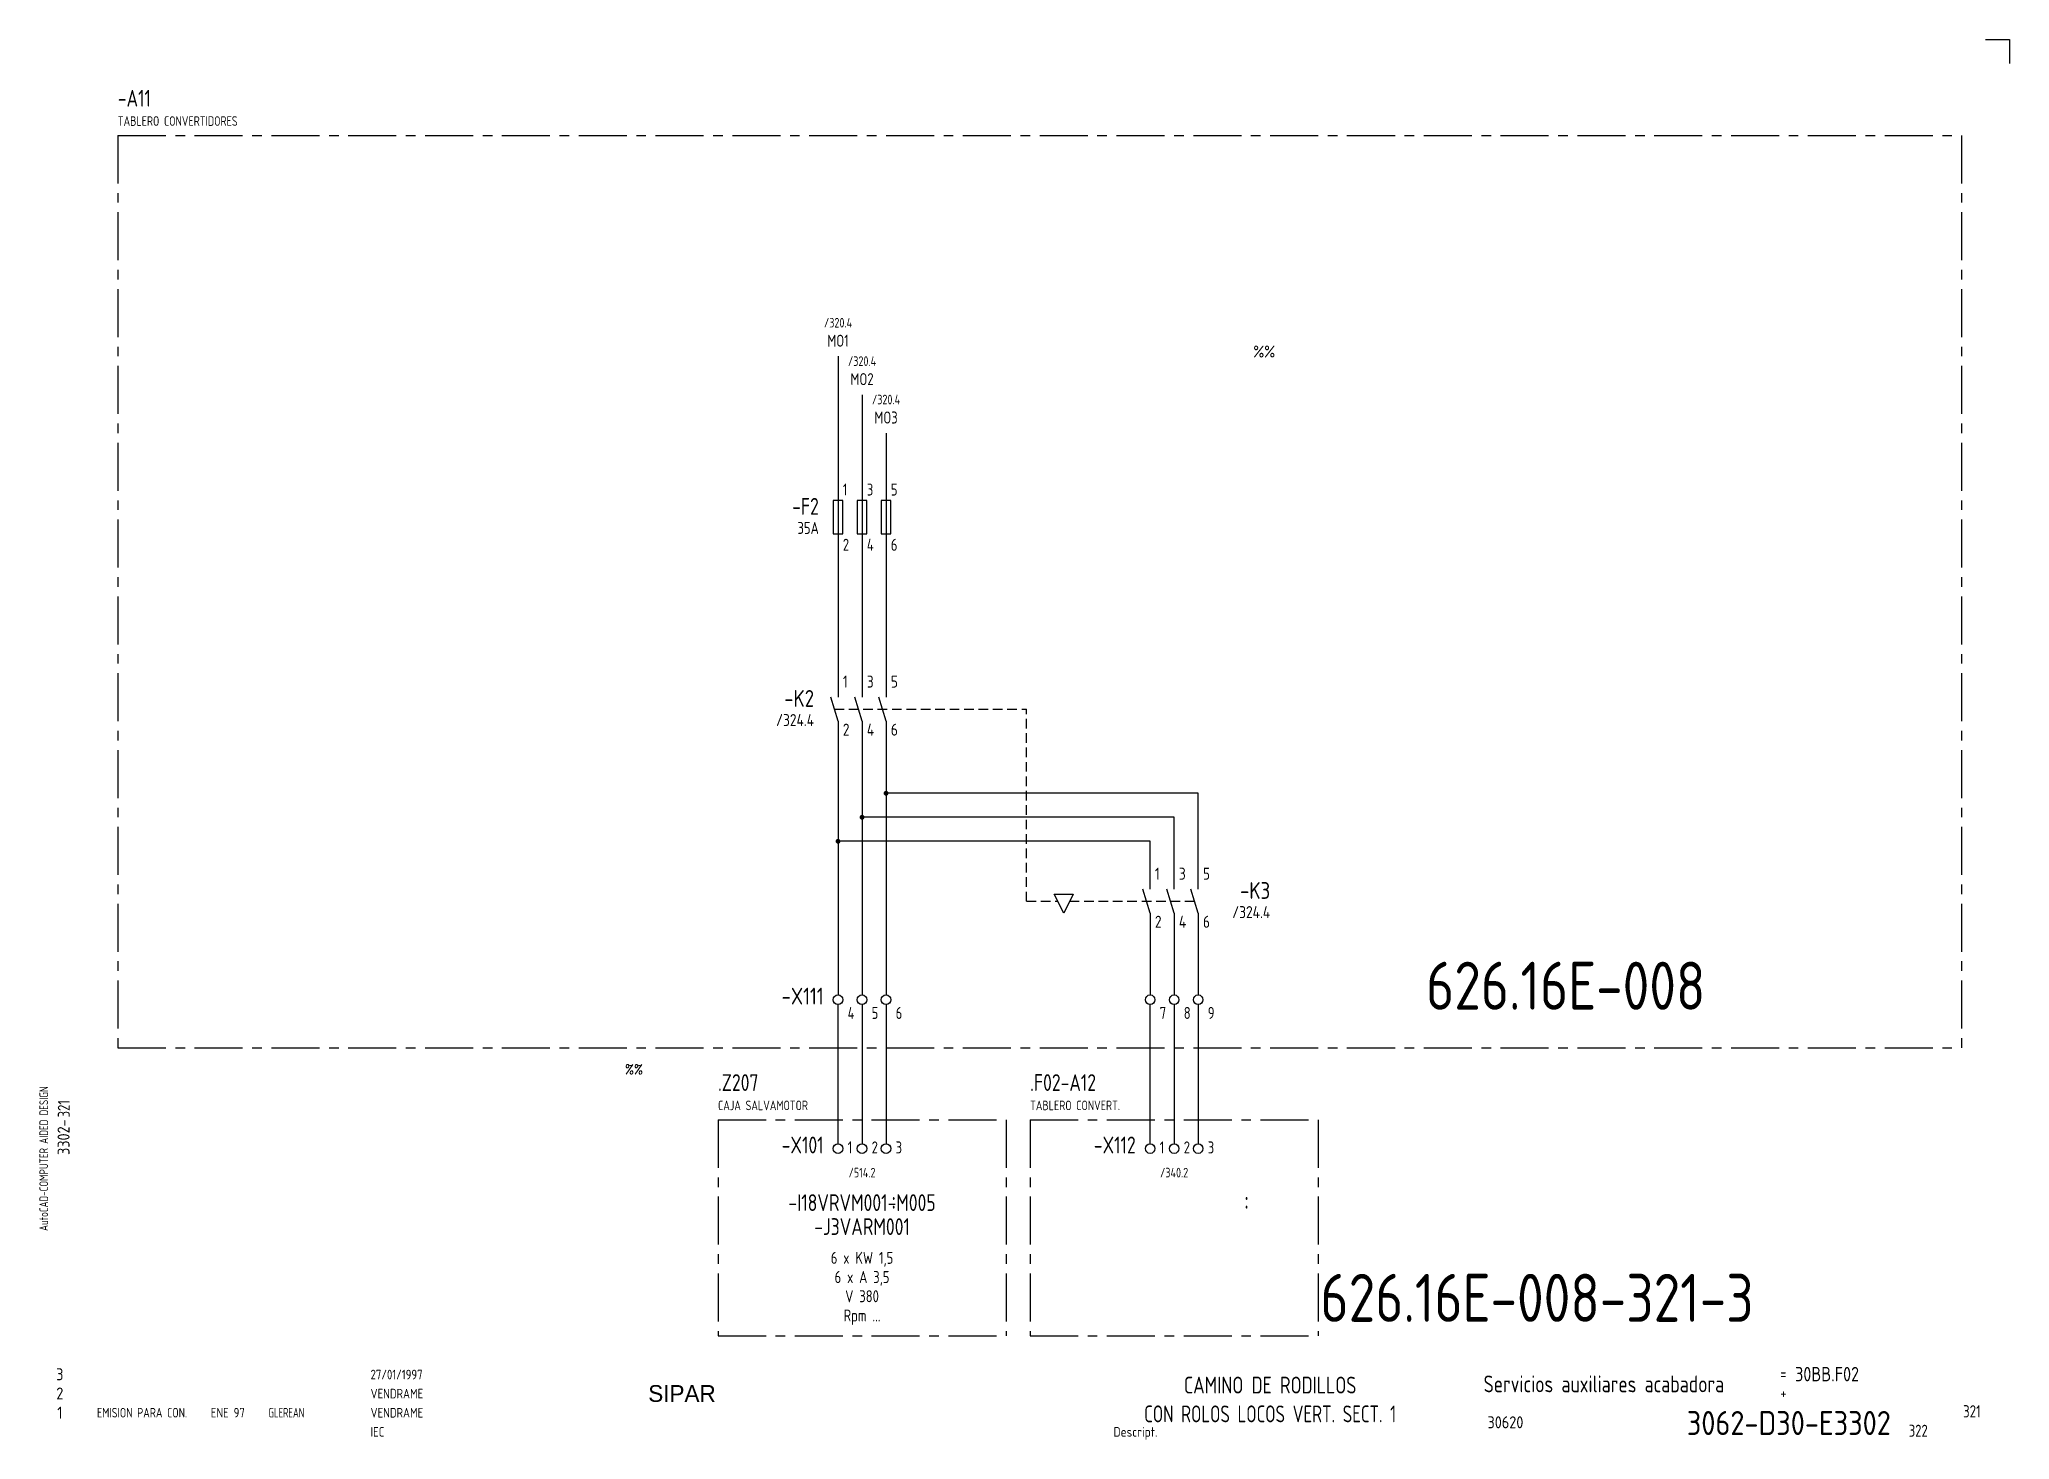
# Model space of a CAD drawing. Extents: x 10 to 420, y 5 to 297.
import ezdxf
from ezdxf.enums import TextEntityAlignment as Align

# ---------------------------------------------------------------- set-up
doc = ezdxf.new("R2010")
doc.units = 0
doc.header["$LTSCALE"] = 8
doc.header["$MEASUREMENT"] = 0
doc.linetypes.add('CENTER', pattern=[2, 1.25, -0.25, 0.25, -0.25])
doc.linetypes.add('HIDDEN', pattern=[0.375, 0.25, -0.125])
doc.layers.get('0').update_dxf_attribs({"linetype": 'CONTINUOUS'})
doc.layers.add('CART', color=7, linetype='CONTINUOUS')
doc.styles.add('DIN', font='DIN', dxfattribs={"width": 0.85})
doc.styles.add('SIMPLEX', font='SIMPLEX', dxfattribs={"width": 0.9})
doc.styles.get("Standard").update_dxf_attribs({"font": 'DIN', "width": 0.85})
doc.styles.add('UNIV', font='UNIV')

# ---------------------------------------------------------------- blocks, each defined once
blk = doc.blocks.new('WB-FG100')
at = {"layer": 'CART', "color": 1}
for p, q in [((415, 297), (420, 297)), ((420, 297), (420, 292))]:
    blk.add_line(p, q, dxfattribs=at)
at = {"layer": 'CART', "color": 1, "style": 'DIN', "width": 0.8}
blk.add_text('AutoCAD-COMPUTER AIDED DESIGN', height=1.8, rotation=90, dxfattribs=at).set_placement((11.47, 48.84))
at = {"layer": 'CART', "color": 3, "style": 'DIN', "width": 0.8}
for s, p in [('=', (372.24, 17.91)), ('+', (372.24, 13.87))]:
    blk.add_text(s, height=2.5, dxfattribs=at).set_placement(p)
at = {"layer": 'CART', "color": 7, "style": 'DIN', "width": 0.9}
blk.add_attdef('FILE', text='', height=2.5, rotation=90, dxfattribs=at).set_placement((15.95, 68.38), align=Align.CENTER)
for tag, p in [('MOD-3', (13.92, 19)), ('MOD-2', (13.92, 15)), ('MOD-1', (13.92, 11)), ('NR.COMMESSA', (315, 9))]:
    blk.add_attdef(tag, text='', height=2.5, dxfattribs=at).set_placement(p, align=Align.MIDDLE)
at = {"layer": 'CART', "color": 7, "style": 'DIN'}
for tag, width, p in [('REV-3', 0.9, (21.66, 19)), ('DATA-3', 0.9, (45.37, 19)), ('NOME-3', 0.9, (57.37, 19)), ('REV-2', 0.9, (21.66, 15)), ('DATA-2', 0.9, (45.37, 15)), ('NOME-2', 0.9, (57.37, 15)), ('REV-1', 0.9, (21.66, 11)), ('DATA-1', 0.9, (45.37, 11)), ('NOME-1', 0.7, (57.37, 11))]:
    blk.add_attdef(tag, text='', height=2, dxfattribs=dict(at, width=width)).set_placement(p, align=Align.MIDDLE_LEFT)
at = {"layer": 'CART', "color": 7, "style": 'DIN', "width": 0.9}
for tag, p, height in [('DATA', (78.64, 17.94), 2), ('ESECUTORE', (78.64, 13.97), 2), ('CONTROLLORE', (78.64, 9.99), 2), ('SEGUE', (398.93, 5.65), 2.8), ('NORMA', (78.64, 6.01), 2)]:
    blk.add_attdef(tag, p, '', height=height, dxfattribs=at)
at = {"layer": 'CART', "color": 2, "style": 'DIN', "width": 0.9}
for tag, p in [('TITOLO-1/3', (266.5, 18.23)), ('TITOLO-1/2', (266.5, 15.73)), ('TITOLO-2/3', (266.5, 13.18)), ('TITOLO-2/2', (266.5, 10.68)), ('TITOLO-3/3', (266.5, 8.13))]:
    blk.add_attdef(tag, text='', height=3.5, dxfattribs=at).set_placement(p, align=Align.MIDDLE)
at = {"layer": 'CART', "color": 3, "style": 'DIN', "width": 0.9}
blk.add_attdef('ASSIEME', text='', height=3.5, dxfattribs=at).set_placement((334, 17), align=Align.MIDDLE)
at = {"layer": 'CART', "color": 3, "style": 'DIN', "width": 0.85}
for tag, p in [('=', (375.33, 16.63)), ('+', (375.33, 12.76))]:
    blk.add_attdef(tag, text='', height=3, dxfattribs=at).set_placement(p, align=Align.BOTTOM_LEFT)
at = {"layer": 'CART', "color": 3, "style": 'DIN', "width": 0.9}
blk.add_attdef('FOGLIO', text='', height=2.8, dxfattribs=at).set_placement((414.2, 9.56), align=Align.RIGHT)
at = {"layer": 'CART', "color": 2, "style": 'DIN', "width": 0.9}
blk.add_attdef('DISEGNO', text='', height=5, dxfattribs=at).set_placement((395.27, 6.35), align=Align.RIGHT)
at = {"layer": 'CART', "color": 1, "style": 'DIN', "width": 0.9}
blk.add_attdef('TIPOLOGIA', (233.37, 6), '', height=2, dxfattribs=at)

msp = doc.modelspace()

# ---------------------------------------------------------------- linework, layer by layer
at = {"color": 3, "linetype": 'CENTER'}
for p, q in [((26, 277), (410, 277)), ((26, 277), (26, 87)), ((410, 277), (410, 87)), ((26, 87), (410, 87)), ((151, 72), (211, 72)), ((151, 72), (151, 27)), ((211, 72), (211, 27)), ((216, 72), (276, 72)), ((216, 72), (216, 27)), ((276, 72), (276, 27)), ((151, 27), (211, 27)), ((216, 27), (276, 27))]:
    msp.add_line(p, q, dxfattribs=at)
for p, q in [((176, 231), (176, 160)), ((181, 223), (181, 160)), ((186, 215), (186, 160)), ((175, 201), (175, 194)), ((177, 201), (175, 201)), ((177, 194), (177, 201)), ((180, 201), (180, 194)), ((182, 201), (180, 201)), ((182, 194), (182, 201)), ((185, 201), (185, 194)), ((187, 201), (185, 201)), ((187, 194), (187, 201)), ((175, 194), (177, 194)), ((180, 194), (182, 194)), ((185, 194), (187, 194)), ((176, 155), (174.5, 160)), ((181, 155), (179.5, 160)), ((186, 155), (184.5, 160)), ((176, 155), (176, 98)), ((181, 155), (181, 98)), ((186, 155), (186, 98)), ((241, 115), (239.5, 120)), ((246, 115), (244.5, 120)), ((251, 115), (249.5, 120)), ((241, 115), (241, 98)), ((246, 115), (246, 98)), ((251, 115), (251, 98)), ((176, 67), (176, 96)), ((181, 96), (181, 67)), ((186, 96), (186, 67)), ((241, 67), (241, 96)), ((246, 96), (246, 67)), ((251, 96), (251, 67))]:
    msp.add_line(p, q)
at = {"linetype": 'HIDDEN'}
for p, q in [((175.25, 157.5), (215.25, 157.5)), ((215.25, 117.5), (215.25, 157.5)), ((215.25, 117.5), (221.75, 117.5)), ((224.25, 117.5), (250.25, 117.5))]:
    msp.add_line(p, q, dxfattribs=at)
at = {"linetype": 'Continuous'}
for p, q in [((251, 140), (186, 140)), ((251, 120), (251, 140)), ((246, 135), (181, 135)), ((246, 120), (246, 135)), ((241, 130), (176, 130)), ((241, 120), (241, 130)), ((221, 119), (225, 119)), ((223, 115), (221, 119)), ((225, 119), (223, 115))]:
    msp.add_line(p, q, dxfattribs=at)
at = {"linetype": 'Continuous', "const_width": 0.5}
for points in [[(185.75, 140, 1), (186.25, 140, 1)], [(180.75, 135, 1), (181.25, 135, 1)], [(175.75, 130, 1), (176.25, 130, 1)]]:
    msp.add_lwpolyline(points, format="xyb", close=True, dxfattribs=at)
for centre in [(176, 97), (181, 97), (186, 97), (241, 97), (246, 97), (251, 97), (176, 66), (181, 66), (186, 66), (241, 66), (246, 66), (251, 66)]:
    msp.add_circle(centre, 1)

# ---------------------------------------------------------------- block references
at = {"layer": 'CART'}
ref = msp.add_blockref('WB-FG100', (0, 0), dxfattribs=at)
ref.add_attrib('TIPOLOGIA', 'Descript.', (233.37, 6), dxfattribs={"color": 1, "height": 2, "style": 'DIN', "width": 0.9})
ref.add_attrib('ASSIEME', 'Servicios auxiliares acabadora', dxfattribs={"color": 3, "height": 3.5, "style": 'DIN', "width": 0.8}).set_placement((335.5, 17), align=Align.MIDDLE)
ref.add_attrib('=', '30BB.F02', dxfattribs={"color": 3, "height": 3, "style": 'DIN', "width": 0.85}).set_placement((375.33, 16.63), align=Align.BOTTOM_LEFT)
ref.add_attrib('NR.COMMESSA', '30620', dxfattribs={"color": 7, "height": 2.5, "style": 'DIN', "width": 0.9}).set_placement((315, 9), align=Align.MIDDLE)
ref.add_attrib('DISEGNO', '3062-D30-E3302', dxfattribs={"color": 2, "height": 5, "style": 'DIN', "width": 0.9}).set_placement((395.27, 6.35), align=Align.RIGHT)
ref.add_attrib('DATA', '27/01/1997', (78.64, 17.94), dxfattribs={"color": 7, "height": 2, "style": 'DIN', "width": 0.85})
ref.add_attrib('ESECUTORE', 'VENDRAME', (78.64, 13.97), dxfattribs={"color": 7, "height": 2, "style": 'DIN', "width": 0.85})
ref.add_attrib('CONTROLLORE', 'VENDRAME', (78.64, 9.99), dxfattribs={"color": 7, "height": 2, "style": 'DIN', "width": 0.85})
ref.add_attrib('NORMA', 'IEC', (78.64, 6.01), dxfattribs={"color": 7, "height": 2, "style": 'DIN', "width": 0.85})
ref.add_attrib('MOD-1', '1', dxfattribs={"color": 7, "height": 2.5, "style": 'DIN', "width": 0.9}).set_placement((13.92, 11), align=Align.MIDDLE)
ref.add_attrib('REV-1', 'EMISION PARA CON.', dxfattribs={"color": 7, "height": 2, "style": 'DIN', "width": 0.8}).set_placement((21.66, 11), align=Align.MIDDLE_LEFT)
ref.add_attrib('DATA-1', 'ENE 97', dxfattribs={"color": 7, "height": 2, "style": 'DIN', "width": 0.85}).set_placement((45.37, 11), align=Align.MIDDLE_LEFT)
ref.add_attrib('NOME-1', 'GLEREAN', dxfattribs={"color": 7, "height": 2, "style": 'DIN', "width": 0.7}).set_placement((57.37, 11), align=Align.MIDDLE_LEFT)
ref.add_attrib('MOD-2', '2', dxfattribs={"color": 7, "height": 2.5, "style": 'DIN', "width": 0.9}).set_placement((13.92, 15), align=Align.MIDDLE)
ref.add_attrib('MOD-3', '3', dxfattribs={"color": 7, "height": 2.5, "style": 'DIN', "width": 0.9}).set_placement((13.92, 19), align=Align.MIDDLE)
ref.add_attrib('FILE', '3302-', dxfattribs={"color": 7, "height": 2.5, "rotation": 90, "style": 'DIN', "width": 0.9}).set_placement((15.95, 68.38), align=Align.CENTER)

# ---------------------------------------------------------------- texts
at = {"color": 3, "style": 'DIN', "width": 0.8}
for s, p in [('-A11', (26, 283)), ('.Z207', (151, 78)), ('.F02-A12', (216, 78))]:
    msp.add_text(s, height=3.5, dxfattribs=at).set_placement(p)
at = {"style": 'DIN'}
for s, height, width, p in [('TABLERO CONVERTIDORES', 2, 0.8, (26, 279)), ('%%', 2.5, 0.85, (262.5, 230.75)), ('1', 2.5, 0.8, (177, 202)), ('3', 2.5, 0.8, (182, 202)), ('5', 2.5, 0.8, (187, 202)), ('2', 2.5, 0.8, (177, 190.5)), ('4', 2.5, 0.8, (182, 190.5)), ('6', 2.5, 0.8, (187, 190.5)), ('1', 2.5, 0.85, (177, 162)), ('3', 2.5, 0.85, (182, 162)), ('5', 2.5, 0.85, (187, 162)), ('2', 2.5, 0.85, (177, 152)), ('4', 2.5, 0.85, (182, 152)), ('6', 2.5, 0.85, (187, 152)), ('1', 2.5, 0.85, (242, 122)), ('3', 2.5, 0.85, (247, 122)), ('5', 2.5, 0.85, (252, 122)), ('2', 2.5, 0.85, (242, 112)), ('4', 2.5, 0.85, (247, 112)), ('6', 2.5, 0.85, (252, 112)), ('4', 2.5, 0.8, (178, 93)), ('5', 2.5, 0.8, (183, 93)), ('6', 2.5, 0.8, (188, 93)), ('7', 2.5, 0.8, (243, 93)), ('8', 2.5, 0.8, (248, 93)), ('9', 2.5, 0.8, (253, 93)), ('CAJA SALVAMOTOR', 2, 0.8, (151, 74)), ('TABLERO CONVERT.', 2, 0.8, (216, 74)), ('1', 2.5, 0.8, (178, 65)), ('2', 2.5, 0.8, (183, 65)), ('3', 2.5, 0.8, (188, 65)), ('1', 2.5, 0.8, (243, 65)), ('2', 2.5, 0.8, (248, 65)), ('3', 2.5, 0.8, (253, 65)), ('322', 2.5, 0.8, (399, 6))]:
    msp.add_text(s, height=height, dxfattribs=dict(at, width=width)).set_placement(p)
at = {"style": 'DIN', "width": 0.8}
for s, height, p in [('/320.4', 2, (176, 237)), ('MO1', 2.5, (176, 233)), ('/320.4', 2, (181, 229)), ('MO2', 2.5, (181, 225)), ('/320.4', 2, (186, 221)), ('MO3', 2.5, (186, 217)), ('6 x KW 1,5', 2.5, (181, 42)), ('6 x A 3,5', 2.5, (181, 38)), ('V 380', 2.5, (181, 34)), ('Rpm ...', 2.5, (181, 30))]:
    msp.add_text(s, height=height, dxfattribs=at).set_placement(p, align=Align.CENTER)
at = {"color": 3, "style": 'DIN'}
for s, height, width, p in [('-F2', 3.5, 0.8, (172, 198)), ('-K2', 3.5, 0.85, (171, 158)), ('-K3', 3.5, 0.85, (266, 118)), ('-X111', 3.5, 0.85, (173, 96)), ('-X101', 3.5, 0.8, (173, 65)), ('-X112', 3.5, 0.8, (238, 65)), ('321', 2.56, 0.8, (414, 10))]:
    msp.add_text(s, height=height, dxfattribs=dict(at, width=width)).set_placement(p, align=Align.RIGHT)
at = {"style": 'DIN'}
for s, width, p in [('35A', 0.8, (172, 194)), ('/324.4', 0.85, (171, 154)), ('/324.4', 0.85, (266, 114))]:
    msp.add_text(s, height=2.5, dxfattribs=dict(at, width=width)).set_placement(p, align=Align.RIGHT)
at = {"color": 7, "linetype": 'Continuous', "style": 'SIMPLEX', "width": 0.9}
msp.add_text('%%', height=2, dxfattribs=at).set_placement((133.5, 82.5), align=Align.MIDDLE)
at = {"style": 'DIN', "width": 0.8}
msp.add_text('321', height=2.5, rotation=90, dxfattribs=at).set_placement((16, 72.5))
at = {"width": 0.8}
for s, p in [('/514.2', (181, 60)), ('/340.2', (246, 60))]:
    msp.add_text(s, height=2, dxfattribs=at).set_placement(p, align=Align.CENTER)
at = {"color": 2, "style": 'DIN', "width": 0.8}
for s, height, p in [('-I18VRVM001-M005', 3.5, (181, 53)), (':', 4.5, (187.59, 52.99)), (':', 4.5, (261.09, 52.99)), ('-J3VARM001', 3.5, (181, 48))]:
    msp.add_text(s, height=height, dxfattribs=at).set_placement(p, align=Align.CENTER)
at = {"color": 3, "style": 'DIN'}
for s, width, p in [('CAMINO DE RODILLOS', 0.8, (266, 15)), ('CON ROLOS LOCOS VERT. SECT. 1', 0.75, (266, 9))]:
    msp.add_text(s, height=3.5, dxfattribs=dict(at, width=width)).set_placement(p, align=Align.CENTER)
at = {"color": 2, "char_height": 10, "width": 111.0411, "attachment_point": 1, "style": 'DIN'}
for s, insert in [('626.16E-008', (298.47, 104.92)), ('626.16E-008-321-3', (276.47, 39.92))]:
    msp.add_mtext(s, dxfattribs=dict(at, insert=insert))
at = {"layer": 'CART', "color": 2, "linetype": 'Continuous', "style": 'UNIV'}
msp.add_text('SIPAR', height=3.5, dxfattribs=at).set_placement((143.5, 13.25), align=Align.CENTER)

doc.saveas('drawing.dxf')
